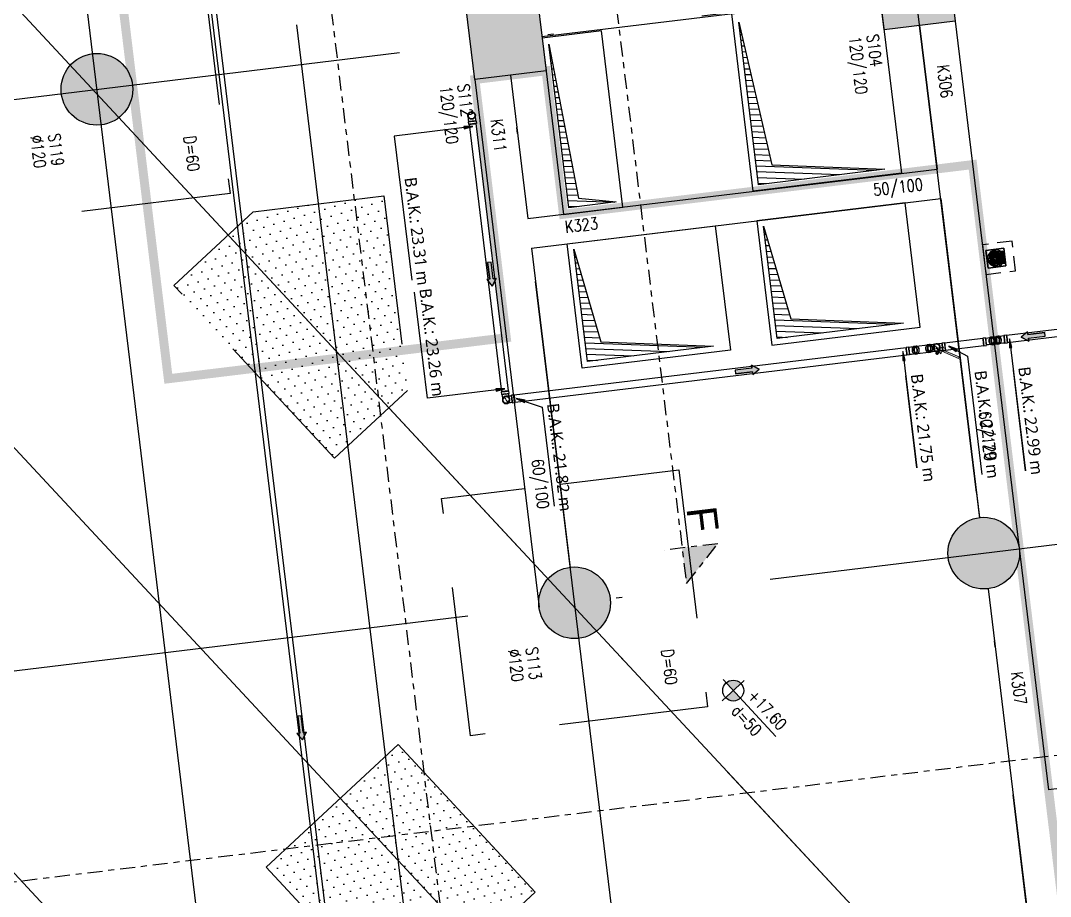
# Model space of a CAD drawing. Header units: millimetres. Extents: x 400382 to 401500, y 4543975 to 4544133.
# Drawn here: x 400454.94 to 400472.18, y 4544052.86 to 4544067.53 of the extents above; entities that cross this region are included whole.
import ezdxf
from ezdxf.enums import TextEntityAlignment as Align

# ---------------------------------------------------------------- set-up
doc = ezdxf.new("R2010")
doc.units = ezdxf.units.MM
for name, pattern in [('AKS', [3, 2.5, -0.25, 0, -0.25]), ('CENTER', [2, 1.25, -0.25, 0.25, -0.25]), ('CIZGI', [0.4, 0.25, -0.15]), ('CONTINU', [0]), ('HIDDEN', [0.375, 0.25, -0.125])]:
    doc.linetypes.add(name, pattern=pattern)
doc.layers.add('A-DETL', color=90, linetype='Continuous', lineweight=15)
doc.layers.add('A-DETL-GENF', color=92, linetype='Continuous', lineweight=9)
for name, color, linetype in [('aks prota', 2, 'AKS'), ('boşluk prota', 2, 'Continuous'), ('boşluk taraması prota', 252, 'Continuous'), ('kesit tarama prota', 252, 'Continuous'), ('kiriş boyutu prota', 6, 'Continuous'), ('kiriş prota', 6, 'Continuous'), ('kolon prota', 1, 'Continuous'), ('kolon tarama prota', 252, 'Continuous'), ('lkolon prota', 4, 'Continuous'), ('merdiven prota', 2, 'Continuous'), ('PRT-MI-a_fit_drainage', 10, 'Continuous'), ('skesit prota', 7, 'Continuous'), ('st-s_level (kot)', 6, 'Continuous'), ('st-s_levelmark (kot işareti)', 4, 'Continuous'), ('st_s_ölçü', 4, 'Continuous'), ('TARAMA', 8, 'Continuous'), ('temel prota', 6, 'Continuous'), ('tkesit prota', 7, 'Continuous'), ('tkolon prota', 6, 'Continuous')]:
    doc.layers.add(name, color=color, linetype=linetype)
doc.styles.add('Arial', font='Arial.ttf')
doc.styles.add('OLCU', font='romanstw.shx')
doc.styles.add('Segoe UI Light_1', font='', dxfattribs={"height": 200})
doc.styles.add('TKIRIS', font='romanstw.shx')
doc.styles.add('tkolon', font='romanstw.shx')
doc.styles.get('Segoe UI Light_1').set_extended_font_data('Segoe UI Light')
pattern_1 = [(312.923994, (398997.36488, 4544993.93019), (0.170302485, 0.049990168), [0, -0.15875])]

# ---------------------------------------------------------------- blocks, each defined once
blk = doc.blocks.new('Flow Direction - Flow Direction _25mm_-1035271-_17_70 m  ARA KAT')
at = {"layer": 'TARAMA'}
blk.add_hatch(color=256, dxfattribs=at).paths.add_polyline_path([(0, 0), (-117, -78), (-117, -30), (-400, -30), (-400, 30), (-117, 30), (-117, 78)], flags=0)
for p, q in [((-117, 30), (-400, 30)), ((-400, 30), (-400, -30)), ((-117, 30), (-400, 30)), ((-400, 30), (-400, -30)), ((0, 0), (-117, 78)), ((-117, 78), (-117, 30)), ((-117, 78), (0, 0)), ((-117, 30), (-117, 78)), ((-117, -78), (0, 0)), ((-117, -78), (0, 0)), ((-400, -30), (-117, -30)), ((-117, -30), (-400, -30)), ((-117, -30), (-117, -78)), ((-117, -30), (-117, -78))]:
    blk.add_line(p, q, dxfattribs=at)
blk = doc.blocks.new('Riser Direction1 - Flow Direction _25mm_ 2-2155046-_17_70 m  ARA KAT')
at = {"layer": 'A-DETL-GENF'}
blk.add_hatch(color=256, dxfattribs=at).paths.add_polyline_path([(0, 0), (118, 0), (96, -38), (355, -188), (340, -214), (81, -64), (59, -102)], flags=0)
for p, q in [((0, 0), (59, -102)), ((118, 0), (0, 0)), ((118, 0), (0, 0)), ((59, -102), (0, 0)), ((59, -102), (81, -64)), ((81, -64), (59, -102)), ((81, -64), (340, -214)), ((81, -64), (340, -214)), ((96, -38), (118, 0)), ((96, -38), (118, 0)), ((355, -188), (96, -38)), ((96, -38), (355, -188)), ((340, -214), (355, -188)), ((340, -214), (355, -188))]:
    blk.add_line(p, q, dxfattribs=at)
blk = doc.blocks.new('17.60 mekanik')
at = {"layer": 'kolon tarama prota'}
for points in [[(138619.1, 64490.9), (138630.1, 64480.5), (138632.4, 64483.7)], [(138558.7, 64407.9), (138573.6, 64410.8), (138572.3, 64414.6)], [(138513.3, 64345.3), (138524.2, 64334.9), (138526.6, 64338.1)], [(137747.2, 64075), (137736.8, 64064), (137740, 64061.7)], [(138130.2, 63818), (138144.2, 63823.5), (138142.3, 63827)], [(138105.1, 63814.9), (138094.7, 63804), (138097.9, 63801.6)]]:
    blk.add_hatch(color=256, dxfattribs=at).paths.add_polyline_path(points, flags=0)
for p, q in [((138688.5, 64596.5), (138611.8, 64491)), ((138501.6, 64587), (138483.9, 64562.7)), ((138483.9, 64562.7), (138501.6, 64587)), ((138525.8, 64569.4), (138501.6, 64587)), ((138501.6, 64587), (138525.8, 64569.4)), ((138501.6, 64587), (138501.6, 64587)), ((138621.4, 64484), (138698.1, 64589.6)), ((138483.9, 64562.7), (138508.2, 64545.1)), ((138508.2, 64545.1), (138483.9, 64562.7)), ((138483.9, 64562.7), (138483.9, 64562.7)), ((138493.3, 64573.9), (138494.9, 64572.7)), ((138494.9, 64572.7), (138493.3, 64573.9)), ((138493.3, 64573.9), (138493.3, 64573.9)), ((138495.5, 64573.5), (138493.9, 64574.7)), ((138493.9, 64574.7), (138495.5, 64573.5)), ((138493.9, 64574.7), (138493.9, 64574.7)), ((138494.9, 64572.7), (138494.9, 64572.7)), ((138495.5, 64573.5), (138495.5, 64573.5)), ((138496.9, 64571.2), (138498.5, 64570)), ((138498.5, 64570), (138496.9, 64571.2)), ((138496.9, 64571.2), (138496.9, 64571.2)), ((138499.1, 64570.8), (138497.5, 64572)), ((138497.5, 64572), (138499.1, 64570.8)), ((138497.5, 64572), (138497.5, 64572)), ((138498.5, 64570), (138498.5, 64570)), ((138499.1, 64570.8), (138499.1, 64570.8)), ((138500.6, 64568.6), (138502.2, 64567.4)), ((138502.2, 64567.4), (138500.6, 64568.6)), ((138500.6, 64568.6), (138500.6, 64568.6)), ((138502.8, 64568.2), (138501.2, 64569.4)), ((138501.2, 64569.4), (138502.8, 64568.2)), ((138501.2, 64569.4), (138501.2, 64569.4)), ((138502.7, 64563.9), (138501.6, 64562.3)), ((138501.6, 64562.3), (138502.7, 64563.9)), ((138501.6, 64562.3), (138501.6, 64562.3)), ((138502.2, 64567.4), (138502.2, 64567.4)), ((138502.4, 64561.7), (138503.6, 64563.3)), ((138503.6, 64563.3), (138502.4, 64561.7)), ((138502.4, 64561.7), (138502.4, 64561.7)), ((138502.7, 64563.9), (138502.7, 64563.9)), ((138502.8, 64568.2), (138502.8, 64568.2)), ((138503.6, 64563.3), (138503.6, 64563.3)), ((138507.4, 64570.4), (138506.2, 64568.7)), ((138506.2, 64568.7), (138507.4, 64570.4)), ((138506.2, 64568.7), (138506.2, 64568.7)), ((138507, 64568.1), (138508.2, 64569.8)), ((138508.2, 64569.8), (138507, 64568.1)), ((138507, 64568.1), (138507, 64568.1)), ((138507, 64563.9), (138508.6, 64562.7)), ((138508.6, 64562.7), (138507, 64563.9)), ((138507, 64563.9), (138507, 64563.9)), ((138507.4, 64570.4), (138507.4, 64570.4)), ((138509.2, 64563.5), (138507.6, 64564.7)), ((138507.6, 64564.7), (138509.2, 64563.5)), ((138507.6, 64564.7), (138507.6, 64564.7)), ((138508.2, 64569.8), (138508.2, 64569.8)), ((138508.2, 64545.1), (138525.8, 64569.4)), ((138525.8, 64569.4), (138508.2, 64545.1)), ((138508.6, 64562.7), (138508.6, 64562.7)), ((138510.1, 64574), (138508.9, 64572.4)), ((138508.9, 64572.4), (138510.1, 64574)), ((138508.9, 64572.4), (138508.9, 64572.4)), ((138509.2, 64563.5), (138509.2, 64563.5)), ((138509.7, 64571.8), (138510.9, 64573.4)), ((138510.9, 64573.4), (138509.7, 64571.8)), ((138509.7, 64571.8), (138509.7, 64571.8)), ((138510.1, 64574), (138510.1, 64574)), ((138510.6, 64561.2), (138512.3, 64560.1)), ((138512.3, 64560.1), (138510.6, 64561.2)), ((138510.6, 64561.2), (138510.6, 64561.2)), ((138510.9, 64573.4), (138510.9, 64573.4)), ((138512.9, 64560.9), (138511.2, 64562)), ((138511.2, 64562), (138512.9, 64560.9)), ((138511.2, 64562), (138511.2, 64562)), ((138512.7, 64577.6), (138511.5, 64576)), ((138511.5, 64576), (138512.7, 64577.6)), ((138511.5, 64576), (138511.5, 64576)), ((138512.3, 64575.4), (138513.5, 64577.1)), ((138513.5, 64577.1), (138512.3, 64575.4)), ((138512.3, 64575.4), (138512.3, 64575.4)), ((138512.7, 64577.6), (138512.7, 64577.6)), ((138512.9, 64560.9), (138512.9, 64560.9)), ((138513.5, 64577.1), (138513.5, 64577.1)), ((138525.8, 64569.4), (138525.8, 64569.4)), ((138497.4, 64556.6), (138496.3, 64555)), ((138496.3, 64555), (138497.4, 64556.6)), ((138496.3, 64555), (138496.3, 64555)), ((138497.1, 64554.4), (138498.2, 64556)), ((138498.2, 64556), (138497.1, 64554.4)), ((138497.1, 64554.4), (138497.1, 64554.4)), ((138497.4, 64556.6), (138497.4, 64556.6)), ((138498.2, 64556), (138498.2, 64556)), ((138500.1, 64560.3), (138498.9, 64558.7)), ((138498.9, 64558.7), (138500.1, 64560.3)), ((138498.9, 64558.7), (138498.9, 64558.7)), ((138499.7, 64558.1), (138500.9, 64559.7)), ((138500.9, 64559.7), (138499.7, 64558.1)), ((138499.7, 64558.1), (138499.7, 64558.1)), ((138500.1, 64560.3), (138500.1, 64560.3)), ((138500.9, 64559.7), (138500.9, 64559.7)), ((138508.2, 64545.1), (138508.2, 64545.1)), ((138512.3, 64560.1), (138512.3, 64560.1)), ((138514.3, 64558.6), (138515.9, 64557.4)), ((138515.9, 64557.4), (138514.3, 64558.6)), ((138514.3, 64558.6), (138514.3, 64558.6)), ((138516.5, 64558.2), (138514.9, 64559.4)), ((138514.9, 64559.4), (138516.5, 64558.2)), ((138514.9, 64559.4), (138514.9, 64559.4)), ((138515.9, 64557.4), (138515.9, 64557.4)), ((138516.5, 64558.2), (138516.5, 64558.2)), ((138601.8, 64477.1), (138598.4, 64472.4)), ((138603.2, 64480), (138601.4, 64477.4)), ((138611.4, 64491.2), (138608.8, 64487.6)), ((138619.1, 64490.9), (138630.1, 64480.5)), ((138632.4, 64483.7), (138619.1, 64490.9)), ((138619.1, 64490.9), (138799.4, 64359.9)), ((138619.1, 64480.1), (138621.7, 64483.7)), ((138630.1, 64480.5), (138632.4, 64483.7)), ((138588.3, 64458.6), (138550.3, 64406.3)), ((138590.6, 64462.5), (138587.9, 64458.9)), ((138598, 64472.7), (138596.1, 64470.2)), ((138606.4, 64462.7), (138608.3, 64465.2)), ((138607.9, 64465.5), (138611.3, 64470.2)), ((138611.7, 64469.9), (138613.6, 64472.5)), ((138799.4, 64359.9), (138662.2, 64459.6)), ((138559.9, 64399.4), (138597.9, 64451.7)), ((138598.3, 64451.4), (138600.9, 64455)), ((138558.7, 64407.9), (138592.5, 64419.3)), ((138572.3, 64414.6), (138558.7, 64407.9)), ((138558.7, 64407.9), (138573.6, 64410.8)), ((138573.6, 64410.8), (138572.3, 64414.6)), ((138592.5, 64419.3), (138754.1, 64301.8)), ((138542.1, 64394.7), (138535.7, 64385.9)), ((138547.2, 64386.7), (138542.2, 64390.4)), ((138548.1, 64392.1), (138546.3, 64389.7)), ((138550.1, 64395.9), (138550.1, 64395.9)), ((138550.1, 64395.9), (138550.1, 64395.9)), ((138550.5, 64396.5), (138550.5, 64396.5)), ((138550.5, 64396.5), (138550.5, 64396.5)), ((138550.5, 64396.5), (138550.5, 64396.5)), ((138550.5, 64396.5), (138550.5, 64396.5)), ((138554.7, 64387.6), (138552.1, 64389.5)), ((138533.7, 64383.5), (138522.2, 64367.6)), ((138531.7, 64360.7), (138543.3, 64376.5)), ((138535.2, 64386.3), (138533.3, 64383.7)), ((138543, 64386.1), (138543, 64386.1)), ((138543, 64386.1), (138543, 64386.1)), ((138543, 64386.1), (138543, 64386.1)), ((138543, 64386.1), (138543, 64386.1)), ((138543.3, 64386.7), (138543.3, 64386.7)), ((138543.3, 64386.7), (138543.3, 64386.7)), ((138543.6, 64376.2), (138545.5, 64378.8)), ((138545, 64379.2), (138551.3, 64387.9)), ((138550.1, 64386.7), (138552.7, 64384.8)), ((138552.4, 64384.5), (138553.2, 64383.9)), ((138555.7, 64387.4), (138555, 64387.9)), ((138512.2, 64353.8), (138123.7, 63819.1)), ((138514.4, 64357.7), (138511.8, 64354.1)), ((138521.8, 64367.9), (138520, 64365.3)), ((138530.3, 64357.8), (138532.1, 64360.4)), ((138133.2, 63812.2), (138521.7, 64346.9)), ((138513.3, 64345.3), (138524.2, 64334.9)), ((138526.6, 64338.1), (138513.3, 64345.3)), ((138513.3, 64345.3), (138671.6, 64230.2)), ((138522.1, 64346.6), (138524.7, 64350.2)), ((138524.2, 64334.9), (138526.6, 64338.1)), ((138671.6, 64230.2), (138546.4, 64321.2)), ((136992.2, 64114.8), (139156.7, 62542.2)), ((139161.9, 62549.4), (136997.4, 64122)), ((138112, 63817.2), (137747, 64082.4)), ((137747.2, 64075), (137669.2, 63967.6)), ((137747.2, 64075), (137736.8, 64064)), ((137736.8, 64064), (137740, 64061.7)), ((137740, 64061.7), (137747.2, 64075)), ((137740, 64072.9), (138105, 63807.7)), ((137669.2, 63967.6), (137865.8, 63824.8)), ((138130.2, 63818), (138170, 63840)), ((138170, 63840), (138305.4, 63741.6)), ((138123.3, 63819.4), (138120.7, 63815.8)), ((138142.3, 63827), (138130.2, 63818)), ((138130.2, 63818), (138144.2, 63823.5)), ((138144.2, 63823.5), (138142.3, 63827)), ((138028.4, 63709.4), (137883.4, 63814.7)), ((138105.1, 63814.9), (138028.4, 63709.4)), ((138105.1, 63814.9), (138094.7, 63804)), ((138094.7, 63804), (138097.9, 63801.6)), ((138097.9, 63801.6), (138105.1, 63814.9)), ((138104.7, 63807.3), (138108.3, 63804.7)), ((138115.8, 63815), (138112.2, 63817.6)), ((138131, 63808.3), (138133.6, 63811.9))]:
    blk.add_line(p, q, dxfattribs=at)
at = {"layer": 'kolon tarama prota', "extrusion": (-8.70871e-07, 6.32725e-07, 1)}
for p, q in [((138549.9, 64406.6, 0), (138547.3, 64403, 0)), ((138557.6, 64395.5, 0), (138560.3, 64399.1, 0))]:
    blk.add_line(p, q, dxfattribs=at)
at = {"layer": 'kolon tarama prota', "extrusion": (0, 0, -1)}
for p, q in [((137743.7, 64085.4), (137747.3, 64082.8)), ((137739.8, 64072.5), (137736.2, 64075.1))]:
    blk.add_line(p, q, dxfattribs=at)
at = {"layer": 'kolon tarama prota', "flags": 128}
for points in [[(138609.4, 64487.3), (138607.3, 64484.4), (138605.3, 64481.7), (138603.8, 64479.6)], [(138613, 64472.9), (138614.7, 64475.2), (138616.7, 64477.9), (138618.6, 64480.5)], [(138591.1, 64462.1), (138593.2, 64465), (138595.1, 64467.7), (138596.7, 64469.8)], [(138605.9, 64463.1), (138604.2, 64460.8), (138602.3, 64458.1), (138600.3, 64455.4)], [(138520.5, 64365), (138518.8, 64362.6), (138516.9, 64360), (138514.9, 64357.3)], [(138524.2, 64350.6), (138526.3, 64353.4), (138528.2, 64356.1), (138529.7, 64358.2)], [(138108.7, 63805.2), (138111.2, 63803.4), (138113.4, 63801.8), (138115.1, 63800.6), (138116.3, 63799.7), (138116.7, 63799.4), (138116.7, 63799.4)], [(138116.7, 63799.4), (138115.1, 63801.2), (138114.4, 63803.3), (138114.6, 63805.7), (138115.4, 63807.4)], [(138115.4, 63807.4), (138115.7, 63807.8), (138116.5, 63808.9), (138117.8, 63810.6), (138119.4, 63812.8), (138121.1, 63815.3), (138121.2, 63815.4)], [(138123.4, 63808.7), (138123, 63809), (138121.9, 63809.8), (138120.2, 63811), (138118, 63812.6), (138115.6, 63814.4), (138115.4, 63814.5)], [(138115.4, 63807.4), (138117.1, 63809), (138119.3, 63809.7), (138121.6, 63809.6), (138123.4, 63808.7)], [(138123.4, 63808.7), (138125, 63807), (138125.7, 63804.8), (138125.5, 63802.5), (138124.7, 63800.7)], [(138130.5, 63808.7), (138128.7, 63806.2), (138127.1, 63804), (138125.8, 63802.3), (138125, 63801.1), (138124.7, 63800.7), (138124.7, 63800.7)], [(138124.7, 63800.7), (138123, 63799.1), (138120.8, 63798.4), (138118.5, 63798.6), (138116.7, 63799.4)]]:
    blk.add_lwpolyline(points, dxfattribs=at)
at = {"layer": 'kolon tarama prota', "extrusion": (-8.70871e-07, 6.32725e-07, 1), "elevation": -0.1, "flags": 128}
for points in [[(138547.9, 64402.6), (138546.1, 64400.2), (138544.5, 64398), (138543.2, 64396.2), (138542.4, 64395.1), (138542.1, 64394.7), (138542.1, 64394.7)], [(138551.3, 64387.9), (138551.6, 64388.3), (138552.4, 64389.4), (138553.7, 64391.2), (138555.3, 64393.4), (138557, 64395.8), (138557.1, 64395.9)]]:
    blk.add_lwpolyline(points, dxfattribs=at)
at = {"layer": 'kolon tarama prota', "extrusion": (0, 0, -1), "flags": 128}
for points in [[(-137736.6, 64075.6), (-137734.1, 64077.4), (-137731.9, 64079), (-137730.2, 64080.3), (-137729, 64081.1), (-137728.6, 64081.4), (-137728.6, 64081.4)], [(-137735.3, 64090.7), (-137735.7, 64090.4), (-137736.8, 64089.6), (-137738.5, 64088.3), (-137740.7, 64086.7), (-137743.2, 64084.9), (-137743.3, 64084.9)]]:
    blk.add_lwpolyline(points, dxfattribs=at)
at = {"layer": 'kolon tarama prota'}
for centre, radius, start, end in [((138504.9, 64566), 14, 56.0467, 141.9533), ((138504.9, 64566), 14, 56.0467, 141.9533), ((138504.9, 64566), 12, 56.388, 141.612), ((138504.9, 64566), 12, 56.388, 141.612), ((138504.9, 64566), 14, 146.0467, 231.9533), ((138504.9, 64566), 14, 146.0467, 231.9533), ((138504.9, 64566), 12, 146.388, 231.612), ((138504.9, 64566), 12, 146.388, 231.612), ((138504.9, 64566), 10, 144, 324), ((138504.9, 64566), 10, 144, 324), ((138504.9, 64566), 9.5, 147.017, 230.9831), ((138504.9, 64566), 9.5, 147.017, 230.9831), ((138504.9, 64566), 9, 144, 324), ((138504.9, 64566), 9, 144, 324), ((138504.9, 64566), 10, 324, 144), ((138504.9, 64566), 10, 324, 144), ((138504.9, 64566), 7.5, 147.8226, 230.1775), ((138504.9, 64566), 7.5, 147.8226, 230.1775), ((138504.9, 64566), 9.5, 57.017, 140.9831), ((138504.9, 64566), 9.5, 57.017, 140.9831), ((138504.9, 64566), 9, 324, 144), ((138504.9, 64566), 9, 324, 144), ((138504.9, 64566), 5.9, 144, 324), ((138504.9, 64566), 7.5, 57.8226, 140.1775), ((138504.9, 64566), 7.5, 57.8226, 140.1775), ((138504.9, 64566), 5, 144, 324), ((138504.9, 64566), 5, 144, 324), ((138504.9, 64566), 5, 149.7392, 228.2608), ((138504.9, 64566), 5, 149.7392, 228.2608), ((138504.9, 64566), 5.9, 324, 144), ((138503.2, 64563.6), 2.95, 54, 234), ((138504.9, 64566), 5, 324, 144), ((138504.9, 64566), 5, 324, 144), ((138504.9, 64566), 7.5, 237.8226, 320.1775), ((138504.9, 64566), 7.5, 237.8226, 320.1775), ((138504.9, 64566), 5, 59.7392, 138.2608), ((138504.9, 64566), 5, 59.7392, 138.2608), ((138504.9, 64566), 3, 153.5941, 224.4059), ((138504.9, 64566), 3, 153.5941, 224.4059), ((138504.9, 64566), 5, 239.7392, 318.2608), ((138504.9, 64566), 5, 239.7392, 318.2608), ((138504.9, 64566), 3, 63.5941, 134.4059), ((138504.9, 64566), 3, 63.5941, 134.4059), ((138504.9, 64566), 3, 243.5941, 314.4059), ((138504.9, 64566), 3, 243.5941, 314.4059), ((138506.6, 64568.4), 2.95, 234, 54), ((138504.9, 64566), 3, 333.5941, 44.4059), ((138504.9, 64566), 3, 333.5941, 44.4059), ((138504.9, 64566), 5, 329.7392, 48.2608), ((138504.9, 64566), 5, 329.7392, 48.2608), ((138504.9, 64566), 7.5, 327.8226, 50.1775), ((138504.9, 64566), 7.5, 327.8226, 50.1775), ((138504.9, 64566), 9.5, 327.017, 50.9831), ((138504.9, 64566), 9.5, 327.017, 50.9831), ((138504.9, 64566), 12, 326.388, 51.612), ((138504.9, 64566), 12, 326.388, 51.612), ((138504.9, 64566), 14, 326.0467, 51.9533), ((138504.9, 64566), 14, 326.0467, 51.9533), ((138504.9, 64566), 14, 236.0467, 321.9533), ((138504.9, 64566), 14, 236.0467, 321.9533), ((138504.9, 64566), 12, 236.388, 321.612), ((138504.9, 64566), 12, 236.388, 321.612), ((138504.9, 64566), 9.5, 237.017, 320.9831), ((138504.9, 64566), 9.5, 237.017, 320.9831), ((138546.7, 64391.3), 6.38, 54.0001, 234.0001), ((138546.7, 64391.3), 6.38, 54.0001, 234.0001), ((138546.7, 64391.3), 6.38, 54.0001, 234.0001), ((138546.7, 64391.3), 6.38, 54.0001, 234.0001), ((138546.7, 64391.3), 6.38, 144, 324), ((138546.7, 64391.3), 6.38, 144, 324), ((138546.7, 64391.3), 6.38, 144, 324), ((138546.7, 64391.3), 6.38, 144, 324), ((138546.7, 64391.3), 5.9, 144, 324), ((138546.7, 64391.3), 5.9, 144, 324), ((138546.7, 64391.3), 5.9, 144, 324), ((138546.7, 64391.3), 5.71, 54.0001, 234.0001), ((138546.7, 64391.3), 5.71, 54.0001, 234.0001), ((138546.7, 64391.3), 5.72, 144, 324), ((138546.7, 64391.3), 5.71, 144, 324), ((138546.7, 64391.3), 6.38, 324, 144), ((138546.7, 64391.3), 6.38, 324, 144), ((138546.7, 64391.3), 6.38, 324, 144), ((138546.7, 64391.3), 6.38, 324, 144), ((138546.7, 64391.3), 5.9, 324, 144), ((138546.7, 64391.3), 5.9, 324, 144), ((138546.7, 64391.3), 5.9, 324, 144), ((138545, 64388.9), 2.95, 54, 234), ((138545, 64388.9), 2.95, 54, 234), ((138545, 64388.9), 2.95, 54, 234), ((138546.7, 64391.3), 5.71, 324, 144), ((138546.7, 64391.3), 5.71, 324, 144), ((138546.7, 64391.3), 6.38, 234.0001, 54.0001), ((138546.7, 64391.3), 6.38, 234.0001, 54.0001), ((138546.7, 64391.3), 6.38, 234.0001, 54.0001), ((138546.7, 64391.3), 6.38, 234.0001, 54.0001), ((138546.7, 64391.3), 5.71, 234.0001, 54.0001), ((138546.7, 64391.3), 5.71, 234.0001, 54.0001), ((138548.4, 64393.7), 2.95, 234, 54), ((138548.4, 64393.7), 2.95, 234, 54), ((138548.4, 64393.7), 2.95, 234, 54), ((137732, 64086), 5.9, 144, 324), ((137732, 64086), 5.9, 324, 144), ((138120.1, 63804.1), 6.38, 54, 234), ((138120.1, 63804.1), 6.38, 54, 234), ((138120.1, 63804.1), 6.38, 144, 324), ((138120.1, 63804.1), 6.38, 144, 324), ((138120.1, 63804.1), 5.9, 144, 324), ((138120.1, 63804.1), 5.71, 54, 234), ((138120.1, 63804.1), 5.71, 144, 324), ((138120.1, 63804.1), 6.38, 324, 144), ((138120.1, 63804.1), 6.38, 324, 144), ((138120.1, 63804.1), 5.9, 324, 144), ((138120.1, 63804.1), 5.71, 324, 144), ((138118.3, 63801.7), 2.95, 54, 234), ((138120.1, 63804.1), 6.38, 234, 54), ((138120.1, 63804.1), 6.38, 234, 54), ((138120.1, 63804.1), 5.72, 234, 54), ((138121.8, 63806.4), 2.95, 234, 54)]:
    blk.add_arc(centre, radius, start, end, dxfattribs=at)
at = {"layer": 'kolon tarama prota', "extrusion": (-8.70871e-07, 6.32725e-07, 1)}
for radius, start, end in [(6.38, 54.0003, 234.0003), (6.38, 54.0003, 234.0003), (5.71, 54.0003, 234.0003), (6.38, 234.0003, 54.0003), (6.38, 234.0003, 54.0003), (5.72, 234.0003, 54.0003)]:
    blk.add_arc((138546.7, 64391.3, -0.1), radius, start, end, dxfattribs=at)
at = {"layer": 'kolon tarama prota', "extrusion": (0, 0, -1)}
for radius, start, end in [(6.38, 216, 36), (6.38, 216, 36), (5.71, 216, 36), (6.38, 36, 216), (6.38, 36, 216), (5.71, 36, 216)]:
    blk.add_arc((-137732, 64086), radius, start, end, dxfattribs=at)
at = {"layer": 'kolon tarama prota'}
for centre, major_axis, ratio, start_param, end_param in [((138603.1, 64469), (-5.16, 3.75), 0.707107, 4.712389, 7.853982), ((138606.6, 64473.7), (4.77, -3.47), 0.707107, 3.141593, 4.712389), ((138606.6, 64473.7), (5.16, -3.75), 0.707107, 1.570796, 4.712389), ((138608.4, 64476.2), (5.16, -3.75), 0.707107, 1.570796, 4.712389), ((138606.6, 64473.7), (-4.77, 3.47), 0.707107, 4.712389, 6.283185), ((138608.4, 64476.2), (4.62, -3.36), 0.707107, 1.570796, 4.712389), ((138606.6, 64473.7), (5.16, -3.75), 0.707107, 4.712389, 7.853982), ((138608.4, 64476.2), (5.16, -3.75), 0.707107, 4.712389, 7.853982), ((138608.4, 64476.2), (4.62, -3.36), 0.707107, 4.712389, 7.853982), ((138614, 64483.9), (5.16, -3.75), 0.01, 1.570796, 4.712389), ((138606.6, 64473.7), (-4.77, 3.47), 0.707107, 3.141593, 4.712389), ((138614, 64483.9), (4.62, -3.36), 0.01, 1.570796, 4.712389), ((138616.6, 64487.5), (5.16, -3.75), 0.01, 1.570796, 4.712389), ((138616.6, 64487.5), (4.77, -3.47), 0.01, 1.570796, 3.141593), ((138616.6, 64487.5), (-4.77, 3.47), 0.01, 0, 1.570796), ((138614, 64483.9), (5.16, -3.75), 0.01, 4.712389, 7.853982), ((138614, 64483.9), (4.62, -3.36), 0.01, 4.712389, 7.853982), ((138616.6, 64487.5), (4.77, -3.47), 0.01, 0, 1.570796), ((138616.6, 64487.5), (5.16, -3.75), 0.01, 4.712389, 7.853982), ((138616.6, 64487.5), (-4.77, 3.47), 0.01, 1.570796, 3.141593), ((138593.1, 64455.2), (-5.16, 3.75), 0.01, 4.712389, 7.853982), ((138593.1, 64455.2), (4.77, -3.47), 0.01, 1.570796, 3.141593), ((138593.1, 64455.2), (4.77, -3.47), 0.01, 3.141593, 4.712389), ((138595.7, 64458.8), (-5.16, 3.75), 0.01, 4.712389, 7.853982), ((138595.7, 64458.8), (-4.62, 3.36), 0.01, 4.712389, 7.853982), ((138601.3, 64466.4), (5.16, -3.75), 0.707107, 1.570796, 4.712389), ((138601.3, 64466.4), (-4.62, 3.36), 0.707107, 4.712389, 7.853982), ((138595.7, 64458.8), (4.62, -3.36), 0.01, 4.712389, 7.853982), ((138595.7, 64458.8), (5.16, -3.75), 0.01, 4.712389, 7.853982), ((138603.1, 64469), (-4.77, 3.47), 0.707107, 0, 1.570796), ((138603.1, 64469), (-4.77, 3.47), 0.707107, 4.712389, 6.283185), ((138601.3, 64466.4), (-5.16, 3.75), 0.707107, 1.570796, 4.712389), ((138601.3, 64466.4), (4.62, -3.36), 0.707107, 4.712389, 7.853982), ((138603.1, 64469), (5.16, -3.75), 0.707107, 4.712389, 7.853982), ((138603.1, 64469), (4.77, -3.47), 0.707107, 4.712389, 6.283185), ((138606.6, 64473.7), (4.77, -3.47), 0.707107, 4.712389, 6.283185), ((138603.1, 64469), (-4.77, 3.47), 0.707107, 3.141593, 4.712389), ((138593.1, 64455.2), (4.77, -3.47), 0.01, 0, 1.570796), ((138593.1, 64455.2), (-5.16, 3.75), 0.01, 1.570796, 4.712389), ((138593.1, 64455.2), (4.77, -3.47), 0.01, 4.712389, 6.283185), ((138555.1, 64402.9), (4.77, -3.47), 0.01, 1.570796, 3.141593), ((138555.1, 64402.9), (4.77, -3.47), 0.01, 3.141593, 4.712389), ((138546.7, 64391.3), (4.62, -3.36), 0.707107, 4.140195, 4.71239), ((138546.7, 64391.3), (1.03, 1.42), 0.707108, 3.678273, 4.712389), ((138546.7, 64391.3), (1.03, 1.42), 0.707108, 4.712389, 5.746505), ((138553.7, 64386.2), (1.26, 1.74), 0.707108, 4.712389, 7.853982), ((138555.1, 64402.9), (4.77, -3.47), 0.01, 0, 1.570796), ((138555.1, 64402.9), (4.77, -3.47), 0.01, 4.712389, 6.283185), ((138538.5, 64380), (-5.16, 3.75), 0.707107, 4.71239, 7.853983), ((138538.5, 64380), (-4.77, 3.47), 0.707107, 0, 1.570796), ((138538.5, 64380), (-4.77, 3.47), 0.707107, 4.712389, 6.283185), ((138540.3, 64382.5), (-5.16, 3.75), 0.707107, 4.71239, 7.853983), ((138540.3, 64382.5), (4.62, -3.36), 0.707107, 1.570798, 4.71239), ((138538.5, 64380), (5.16, -3.75), 0.707107, 4.71239, 7.853983), ((138538.5, 64380), (-4.77, 3.47), 0.707107, 1.570796, 3.141593), ((138540.3, 64382.5), (5.16, -3.75), 0.707107, 4.71239, 7.853983), ((138540.3, 64382.5), (-4.62, 3.36), 0.707107, 1.570798, 4.71239), ((138538.5, 64380), (-4.77, 3.47), 0.707107, 3.141593, 4.712389), ((138546.7, 64391.3), (-4.62, 3.36), 0.707107, 1.570798, 2.142994), ((138553.7, 64386.2), (1.26, 1.74), 0.707108, 1.570796, 4.712389), ((138553.7, 64386.2), (1.03, 1.42), 0.707108, 1.570796, 4.712389), ((138554.4, 64385.7), (1.26, 1.74), 0.707108, 1.570796, 4.712389), ((138553.7, 64386.2), (1.03, 1.42), 0.707108, 4.712389, 7.853982), ((138554.4, 64385.7), (1.26, 1.74), 0.707108, 4.712389, 7.853982), ((138516.9, 64350.3), (5.16, -3.75), 0.009966, 1.570806, 4.712399), ((138516.9, 64350.3), (4.77, -3.47), 0.009966, 3.141593, 4.712389), ((138516.9, 64350.3), (4.77, -3.47), 0.009966, 1.570796, 3.141593), ((138519.5, 64353.9), (5.16, -3.75), 0.009966, 1.570806, 4.712399), ((138519.5, 64353.9), (4.62, -3.36), 0.009966, 1.570806, 4.712399), ((138525.1, 64361.6), (-5.16, 3.75), 0.707107, 4.712403, 7.853996), ((138525.1, 64361.6), (-4.62, 3.36), 0.707107, 4.712403, 7.853996), ((138519.5, 64353.9), (5.16, -3.75), 0.009966, 4.712399, 7.853992), ((138519.5, 64353.9), (4.62, -3.36), 0.009966, 4.712399, 7.853992), ((138527, 64364.1), (-4.77, 3.47), 0.707107, 0, 1.570796), ((138527, 64364.1), (-5.16, 3.75), 0.707107, 4.712403, 7.853996), ((138527, 64364.1), (-4.77, 3.47), 0.707107, 4.712389, 6.283185), ((138525.1, 64361.6), (-5.16, 3.75), 0.707107, 1.57081, 4.712403), ((138525.1, 64361.6), (-4.62, 3.36), 0.707107, 1.57081, 4.712403), ((138527, 64364.1), (-5.16, 3.75), 0.707107, 1.57081, 4.712403), ((138527, 64364.1), (-4.77, 3.47), 0.707107, 1.570796, 3.141593), ((138527, 64364.1), (-4.77, 3.47), 0.707107, 3.141593, 4.712389), ((138516.9, 64350.3), (5.16, -3.75), 0.009966, 4.712399, 7.853992), ((138516.9, 64350.3), (4.77, -3.47), 0.009966, 4.712389, 6.283185), ((138516.9, 64350.3), (4.77, -3.47), 0.009966, 0, 1.570796), ((137743.5, 64077.6), (3.47, 4.77), 0.01, 0, 1.570796), ((137743.5, 64077.6), (3.47, 4.77), 0.01, 4.712389, 6.283185), ((137743.5, 64077.6), (3.47, 4.77), 0.01, 1.570796, 3.141593), ((137743.5, 64077.6), (3.47, 4.77), 0.01, 3.141593, 4.712389), ((138128.4, 63815.6), (5.16, -3.75), 0.009966, 1.570796, 4.712389), ((138108.5, 63812.5), (3.75, 5.16), 0.01, 1.570796, 4.712389), ((138108.5, 63812.5), (3.47, 4.77), 0.01, 1.570796, 3.141593), ((138108.5, 63812.5), (3.47, 4.77), 0.01, 3.141593, 4.712389), ((138112.1, 63809.8), (3.75, 5.16), 0.01, 1.570796, 4.712389), ((138108.5, 63812.5), (3.75, 5.16), 0.01, 4.712389, 7.853982), ((138108.5, 63812.5), (3.47, 4.77), 0.01, 0, 1.570796), ((138108.5, 63812.5), (3.47, 4.77), 0.01, 4.712389, 6.283185), ((138112.1, 63809.8), (3.36, 4.62), 0.01, 1.570796, 4.712389), ((138112.1, 63809.8), (3.75, 5.16), 0.01, 4.712389, 7.853982), ((138112.1, 63809.8), (3.36, 4.62), 0.01, 4.712389, 7.853982), ((138125.8, 63812), (5.16, -3.75), 0.009966, 1.570796, 4.712389), ((138125.8, 63812), (4.62, -3.36), 0.009966, 1.570796, 4.712389), ((138128.4, 63815.6), (4.77, -3.47), 0.009966, 3.141593, 4.712389), ((138128.4, 63815.6), (4.77, -3.47), 0.009966, 1.570796, 3.141593), ((138125.8, 63812), (5.16, -3.75), 0.009966, 4.712389, 7.853982), ((138125.8, 63812), (4.62, -3.36), 0.009966, 4.712389, 7.853982), ((138128.4, 63815.6), (5.16, -3.75), 0.009966, 4.712389, 7.853982), ((138128.4, 63815.6), (4.77, -3.47), 0.009966, 4.712389, 6.283185), ((138128.4, 63815.6), (4.77, -3.47), 0.009966, 0, 1.570796)]:
    blk.add_ellipse(centre, major_axis=major_axis, ratio=ratio, start_param=start_param, end_param=end_param, dxfattribs=at)
at = {"layer": 'kolon tarama prota', "extrusion": (-8.70871e-07, 6.32725e-07, 1)}
for centre, major_axis, start_param, end_param in [((138555.1, 64402.9, 0), (5.16, -3.75, 0), 1.570796, 4.712389), ((138552.5, 64399.3, 0), (5.16, -3.75, 0), 1.570796, 4.712389), ((138552.5, 64399.3, 0), (4.62, -3.36, 0), 1.570796, 4.712389), ((138552.5, 64399.3, 0), (5.16, -3.75, 0), 4.712389, 7.853982), ((138552.5, 64399.3, 0), (4.62, -3.36, 0), 4.712389, 7.853982), ((138555.1, 64402.9, 0), (5.16, -3.75, 0), 4.712389, 7.853982)]:
    blk.add_ellipse(centre, major_axis=major_axis, ratio=0.01, start_param=start_param, end_param=end_param, dxfattribs=at)
at = {"layer": 'kolon tarama prota', "extrusion": (0, 0, -1)}
for centre, major_axis, start_param, end_param in [((137739.9, 64080.2), (3.75, 5.16), 1.570796, 4.712389), ((137739.9, 64080.2), (3.36, 4.62), 1.570796, 4.712389), ((137739.9, 64080.2), (3.75, 5.16), 4.712389, 7.853982), ((137739.9, 64080.2), (3.36, 4.62), 4.712389, 7.853982), ((137743.5, 64077.6), (3.75, 5.16), 4.712389, 7.853982), ((137743.5, 64077.6), (3.75, 5.16), 1.570796, 4.712389)]:
    blk.add_ellipse(centre, major_axis=major_axis, ratio=0.01, start_param=start_param, end_param=end_param, dxfattribs=at)
at = {"layer": 'kolon tarama prota'}
for name, p, xscale, yscale, zscale, rotation in [('Flow Direction - Flow Direction _25mm_-1035271-_17_70 m  ARA KAT', (138630.6, 64506.8), 0.1, 0.1, 0.1, 233.9999999999994), ('Riser Direction1 - Flow Direction _25mm_ 2-2155046-_17_70 m  ARA KAT', (138547.5, 64390.8), 0.1, 0.1, 0.1, 53.99999999999887), ('Flow Direction - Flow Direction _25mm_-1035271-_17_70 m  ARA KAT', (138370.8, 64149.2), 0.09999999999999999, 0.09999999999999999, 0.09999999999999999, 54.00000707238451), ('Flow Direction - Flow Direction _25mm_-1035271-_17_70 m  ARA KAT', (137964.8, 63916.9), 0.1, 0.1, 0.1, 323.999999999999), ('Flow Direction - Flow Direction _25mm_-1035271-_17_70 m  ARA KAT', (138304.6, 63166.7), 0.1, 0.1, 0.1, 324.0000034150935)]:
    blk.add_blockref(name, p, dxfattribs=dict(at, xscale=xscale, yscale=yscale, zscale=zscale, rotation=rotation))
at = {"layer": 'kolon tarama prota', "char_height": 20, "attachment_point": 1, "rotation": 324, "line_spacing_factor": 1.142579, "style": 'Segoe UI Light_1'}
for s, insert, width in [('B.A.K.: 22.99 m', (138675.9, 64485), 213.157), ('B.A.K.: 22.79 m', (138630.5, 64427), 212.654), ('B.A.K.: 21.75 m', (138562.1, 64345.1), 207.124), ('B.A.K.: 23.31 m', (137743.9, 63948.7), 207.627), ('B.A.K.: 21.82 m', (138183.5, 63865.6), 207.627), ('B.A.K.: 23.26 m', (137897.1, 63840.1), 213.157)]:
    blk.add_mtext(s, dxfattribs=dict(at, insert=insert, width=width))
blk = doc.blocks.new('PLAN_KOT')
at = {"layer": 'st-s_levelmark (kot işareti)'}
h = blk.add_hatch(color=256, dxfattribs=at)
h.paths.add_polyline_path([(0, 17.5, 0.414214), (-17.5, 0), (0, 0)])
h.paths.add_polyline_path([(17.5, 0), (0, 0), (0, -17.5, 0.414214)])
for p, q in [((0, 25), (0, -25)), ((105, 0), (-25, 0))]:
    blk.add_line(p, q, dxfattribs=at)
blk.add_circle((0, 0), 17.5, dxfattribs=at)
at = {"layer": 'st-s_level (kot)', "color": 6, "style": 'OLCU', "width": 0.8}
for tag, p in [('KOT', (22.7, 9.8)), ('DÖŞEME_KALINLIĞI', (22.7, -27.6))]:
    blk.add_attdef(tag, p, '', height=20, dxfattribs=at)
blk = doc.blocks.new('YER SUZGECI_20x20')
at = {"color": 2}
blk.add_lwpolyline([(-20, 0), (0, 0), (0, 20), (-20, 20)], close=True, dxfattribs=at)
for points in [[(0, 20), (-20, 0)], [(-20, 20), (0, 0)]]:
    blk.add_lwpolyline(points, dxfattribs=at)
blk.add_circle((-10, 10), 7, dxfattribs=at)

msp = doc.modelspace()

# ---------------------------------------------------------------- hatches: boundary and pattern name
at = {"layer": 'boşluk taraması prota', "ltscale": 2}
h = msp.add_hatch(dxfattribs=at)
h.set_pattern_fill('ANSI31', color=256, scale=0.03, angle=-47.076, style=0)
h.set_pattern_definition([(357.923994, (399682.80731, 4544249.9354), (0.003450452, 0.095187483), [])])
h.paths.add_polyline_path([(400467.519, 4544065.108), (400469.675, 4544065.072), (400467.293, 4544064.778), (400466.962, 4544067.498)])
h = msp.add_hatch(dxfattribs=at)
h.set_pattern_fill('ANSI31', color=256, scale=0.03, angle=-47.076, style=0)
h.set_pattern_definition([(357.923994, (399679.63065, 4544249.54963), (0.003450452, 0.095187483), [])])
h.paths.add_polyline_path([(400464.279, 4544064.552), (400464.91, 4544064.489), (400464.116, 4544064.392), (400463.783, 4544067.132)])
h = msp.add_hatch(dxfattribs=at)
h.set_pattern_fill('ANSI31', color=256, scale=0.03, angle=-47.076, style=0)
h.set_pattern_definition([(357.923994, (399683.1203, 4544247.35807), (0.003450452, 0.095187483), [])])
h.paths.add_polyline_path([(400467.832, 4544062.53), (400469.988, 4544062.494), (400467.606, 4544062.201), (400467.377, 4544064.086)])
h = msp.add_hatch(dxfattribs=at)
h.set_pattern_fill('ANSI31', color=256, scale=0.03, angle=-47.076, style=0)
h.set_pattern_definition([(357.923994, (399679.94364, 4544246.9723), (0.003450452, 0.095187483), [])])
h.paths.add_polyline_path([(400464.655, 4544062.145), (400466.811, 4544062.109), (400464.429, 4544061.815), (400464.2, 4544063.7)])
at = {"layer": 'kesit tarama prota'}
h = msp.add_hatch(color=256, dxfattribs=at)
h.dxf.hatch_style = 1
h.paths.add_polyline_path([(400466.611, 4544058.766), (400466.087, 4544058.098), (400466.015, 4544058.694)])
at = {"layer": 'kolon tarama prota'}
h = msp.add_hatch(color=256, dxfattribs=at)
h.dxf.hatch_style = 1
h.paths.add_polyline_path([(400470.442, 4544068.706), (400470.587, 4544067.515), (400469.395, 4544067.371), (400469.251, 4544068.562)])
h = msp.add_hatch(color=256, dxfattribs=at)
h.dxf.hatch_style = 1
h.paths.add_polyline_path([(400463.592, 4544067.875), (400463.737, 4544066.683), (400462.546, 4544066.539), (400462.401, 4544067.73)])
h = msp.add_hatch(color=256, dxfattribs=at)
h.dxf.hatch_style = 1
edge = h.paths.add_edge_path()
edge.add_arc((400456.219, 4544066.375), 0.6, 312.924, 672.924)
h = msp.add_hatch(dxfattribs=at)
h.set_pattern_fill('DOTS', color=2, scale=0.1, angle=-47.076)
h.set_pattern_definition(pattern_1)
h.paths.add_polyline_path([(400461.415, 4544061.332), (400460.196, 4544060.198), (400457.507, 4544063.09), (400458.836, 4544064.325), (400461.02, 4544064.59)])
h = msp.add_hatch(color=256, dxfattribs=at)
h.dxf.hatch_style = 1
edge = h.paths.add_edge_path()
edge.add_arc((400471.064, 4544058.608), 0.6, 312.924, 672.924)
h = msp.add_hatch(color=256, dxfattribs=at)
h.dxf.hatch_style = 1
edge = h.paths.add_edge_path()
edge.add_arc((400464.214, 4544057.777), 0.6, 312.924, 672.924)
h = msp.add_hatch(dxfattribs=at)
h.set_pattern_fill('DOTS', color=2, scale=0.1, angle=-47.076)
h.set_pattern_definition(pattern_1)
h.paths.add_polyline_path([(400463.554, 4544052.934), (400461.259, 4544055.402), (400459.05, 4544053.348), (400461.345, 4544050.88)])

# ---------------------------------------------------------------- linework, layer by layer
at = {"layer": 'A-DETL', "color": 1, "lineweight": 5}
msp.add_lwpolyline([(400410.498, 4544108.041), (400518.406, 4543992.016)], dxfattribs=at)
at = {"layer": 'aks prota', "ltscale": 10}
for p, q in [((400524.76, 4543992.599), (400411.764, 4544114.095)), ((400517.511, 4543985.857), (400404.515, 4544107.353)), ((400478.198, 4543999.861), (400465.802, 4544101.936)), ((400478.198, 4543999.861), (400465.802, 4544101.936)), ((400470.204, 4544008.457), (400458.953, 4544101.104)), ((400466.206, 4544012.755), (400455.528, 4544100.688)), ((400466.206, 4544012.755), (400455.528, 4544100.688)), ((400462.209, 4544017.053), (400452.103, 4544100.272)), ((400512.214, 4544006.089), (400428.167, 4544096.459)), ((400504.965, 4543999.347), (400420.917, 4544089.717)), ((400436.465, 4544063.976), (400482.824, 4544069.606)), ((400436.465, 4544063.976), (400482.824, 4544069.606)), ((400437.61, 4544054.546), (400483.969, 4544060.176))]:
    msp.add_line(p, q, dxfattribs=at)
at = {"layer": 'boşluk prota', "ltscale": 0.05}
for points in [[(400467.519, 4544065.108), (400469.406, 4544065.039), (400467.293, 4544064.778), (400466.962, 4544067.498)], [(400464.279, 4544064.552), (400464.91, 4544064.489), (400464.116, 4544064.392), (400463.783, 4544067.132)], [(400467.832, 4544062.53), (400469.719, 4544062.461), (400467.606, 4544062.201), (400467.377, 4544064.086)], [(400464.655, 4544062.145), (400466.542, 4544062.076), (400464.429, 4544061.815), (400464.2, 4544063.7)]]:
    msp.add_lwpolyline(points, close=True, dxfattribs=at)
at = {"layer": 'kiriş prota'}
for points in [[(400469.326, 4544067.94), (400463.668, 4544067.253)], [(400470.587, 4544067.515), (400472.149, 4544054.647)], [(400463.433, 4544064.209), (400470.283, 4544065.04), (400469.991, 4544067.443)], [(400469.991, 4544067.443), (400470.283, 4544065.04)], [(400463.141, 4544066.611), (400463.433, 4544064.209)], [(400462.546, 4544066.539), (400463.619, 4544057.704)], [(400463.493, 4544063.716), (400470.343, 4544064.548), (400470.993, 4544059.195)], [(400470.343, 4544064.548), (400470.992, 4544059.203)], [(400463.493, 4544063.716), (400464.143, 4544058.363)], [(400471.136, 4544058.012), (400472.137, 4544049.773)], [(400474.631, 4544054.948), (400472.149, 4544054.647)]]:
    msp.add_lwpolyline(points, dxfattribs=at)
for points in [[(400469.326, 4544067.94), (400469.687, 4544064.968), (400467.205, 4544064.667), (400466.845, 4544067.638)], [(400463.67, 4544067.233), (400464.029, 4544064.281), (400465.022, 4544064.402), (400464.663, 4544067.353)], [(400467.265, 4544064.174), (400467.518, 4544062.089), (400470, 4544062.391), (400469.747, 4544064.476)], [(400466.57, 4544064.09), (400466.824, 4544062.005), (400464.342, 4544061.704), (400464.089, 4544063.788)]]:
    msp.add_lwpolyline(points, close=True, dxfattribs=at)
at = {"layer": 'kolon prota', "color": 1}
for points in [[(400470.442, 4544068.706), (400470.587, 4544067.515), (400469.395, 4544067.371), (400469.251, 4544068.562)], [(400463.592, 4544067.875), (400463.737, 4544066.683), (400462.546, 4544066.539), (400462.401, 4544067.73)]]:
    msp.add_lwpolyline(points, close=True, dxfattribs=at)
for centre in [(400456.219, 4544066.375), (400471.064, 4544058.608), (400464.214, 4544057.777)]:
    msp.add_circle(centre, 0.6, dxfattribs=at)
at = {"layer": 'PRT-MI-a_fit_drainage', "color": 2, "linetype": 'CIZGI'}
msp.add_lwpolyline([(400471.598, 4544063.335), (400471.538, 4544063.832), (400471.041, 4544063.771), (400471.102, 4544063.275)], close=True, dxfattribs=at)
at = {"layer": 'skesit prota', "linetype": 'CENTER', "ltscale": 0.2}
for p, q in [((400466.611, 4544058.766), (400465.717, 4544058.658)), ((400466.087, 4544058.098), (400466.611, 4544058.766))]:
    msp.add_line(p, q, dxfattribs=at)
for points in [[(400460.609, 4544103.21), (400466.087, 4544058.098)], [(400455.897, 4544102.638), (400463.098, 4544043.347)], [(400455.897, 4544102.638), (400463.098, 4544043.347)], [(400490.161, 4544057.391), (400425.273, 4544049.511)]]:
    msp.add_lwpolyline(points, dxfattribs=at)
at = {"layer": 'st_s_ölçü', "color": 3, "linetype": 'CIZGI', "lineweight": 30, "ltscale": 50, "const_width": 0.15}
msp.add_lwpolyline([(400482.868, 4544040.213), (400476.553, 4544047.003), (400474.32, 4544046.729), (400473.888, 4544050.288), (400473.888, 4544050.288), (400473.755, 4544051.38), (400472.564, 4544051.236), (400470.878, 4544065.114), (400464.029, 4544064.282), (400463.737, 4544066.684), (400462.546, 4544066.539), (400463.071, 4544062.215), (400457.413, 4544061.528), (400456.212, 4544071.41), (400461.871, 4544072.097), (400461.254, 4544077.161), (400448.748, 4544075.642), (400446.439, 4544094.653)], dxfattribs=at)
at = {"layer": 'temel prota', "linetype": 'HIDDEN', "ltscale": 10}
for points in [[(400457.964, 4544068.601), (400458.446, 4544064.631), (400454.475, 4544064.148), (400453.993, 4544068.119), (400457.964, 4544068.601)], [(400465.96, 4544060.003), (400466.442, 4544056.032), (400462.472, 4544055.55), (400461.989, 4544059.521), (400463.378, 4544059.69)], [(400463.973, 4544059.762), (400465.96, 4544060.003)]]:
    msp.add_lwpolyline(points, dxfattribs=at)
msp.add_lwpolyline([(400461.415, 4544061.332), (400460.196, 4544060.198), (400457.507, 4544063.09), (400458.836, 4544064.325), (400458.836, 4544064.325), (400461.02, 4544064.59)], close=True, dxfattribs=at)
at = {"layer": 'temel prota'}
msp.add_lwpolyline([(400461.259, 4544055.402), (400459.05, 4544053.348), (400461.345, 4544050.88), (400463.554, 4544052.934)], close=True, dxfattribs=at)

# ---------------------------------------------------------------- block references
at = {"layer": 'merdiven prota', "xscale": 0.01, "yscale": 0.01, "zscale": 0.01, "rotation": 312.9239939574316}
msp.add_blockref('17.60 mekanik', (399055.222, 4544638.047), dxfattribs=at)
at = {"layer": 'PRT-MI-a_fit_drainage', "color": 2, "xscale": 0.01, "yscale": 0.01, "zscale": 0.01, "rotation": 96.92399395743851}
msp.add_blockref('YER SUZGECI_20x20', (400471.385, 4544063.662), dxfattribs=at)
at = {"layer": 'st-s_level (kot)', "linetype": 'CONTINU', "ltscale": 0.1, "xscale": 0.01, "yscale": 0.01, "zscale": 0.01, "rotation": 312.9239939574316}
msp.add_blockref('PLAN_KOT', (400466.87, 4544056.307), dxfattribs=at).add_auto_attribs({'KOT': '+17.60', 'DÖŞEME_KALINLIĞI': 'd=50'})

# ---------------------------------------------------------------- texts
at = {"layer": 'kiriş boyutu prota', "ltscale": 0.05, "style": 'TKIRIS', "width": 0.8}
for s, rotation, p in [('50/100', 6.924, (400470.044, 4544064.788)), ('60/120', 276.924, (400471.179, 4544060.155)), ('60/100', 276.924, (400463.693, 4544059.352))]:
    msp.add_text(s, height=0.2, rotation=rotation, dxfattribs=at).set_placement(p, align=Align.MIDDLE_RIGHT)
at = {"layer": 'kiriş prota', "ltscale": 0.05, "style": 'TKIRIS', "width": 0.8}
for s, rotation, p in [('K306', 276.924, (400470.382, 4544066.784)), ('K311', 276.924, (400462.91, 4544065.876)), ('K323', 6.924, (400464.052, 4544064.069)), ('K307', 276.924, (400471.617, 4544056.621))]:
    msp.add_text(s, height=0.2, rotation=rotation, dxfattribs=at).set_placement(p, align=Align.MIDDLE_LEFT)
at = {"layer": 'lkolon prota', "style": 'tkolon', "width": 0.8}
for s, p in [('120/120', (400468.805, 4544067.248)), ('120/120', (400461.955, 4544066.416)), ('%%C120', (400455.105, 4544065.592)), ('%%C120', (400463.1, 4544056.989))]:
    msp.add_text(s, height=0.2, rotation=276.924, dxfattribs=at).set_placement(p)
at = {"layer": 'st-s_level (kot)', "color": 6, "style": 'OLCU', "width": 0.8}
for p in [(400457.67, 4544065.584), (400465.666, 4544056.986)]:
    msp.add_attdef('D=60', p, '', height=0.2, rotation=276.924, dxfattribs=at)
at = {"layer": 'tkesit prota', "style": 'Arial'}
msp.add_text('F', height=0.5, rotation=276.924, dxfattribs=at).set_placement((400466.085, 4544059.359))
at = {"layer": 'tkolon prota', "style": 'tkolon', "width": 0.8}
for s, p in [('S104', (400469.103, 4544067.284)), ('S112', (400462.253, 4544066.452)), ('S119', (400455.403, 4544065.621)), ('S113', (400463.398, 4544057.022))]:
    msp.add_text(s, height=0.2, rotation=276.924, dxfattribs=at).set_placement(p)

doc.saveas('drawing.dxf')
